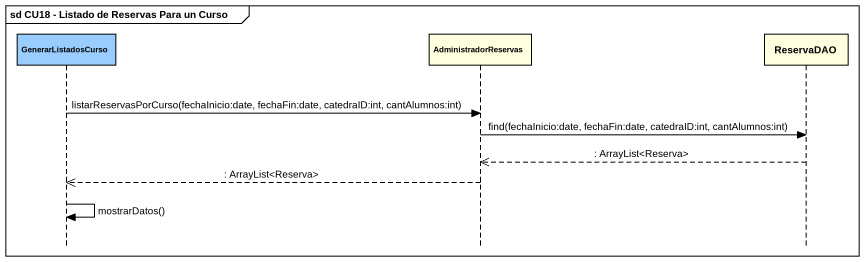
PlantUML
@startuml
mainframe sd CU18 - Listado de Reservas Para un Curso
hide footbox
participant GenerarListadosCurso #99CCFF
participant AdministradorReservas #FFFFE0
participant ReservaDAO #FFFFE0

GenerarListadosCurso -> AdministradorReservas : listarReservasPorCurso(fechaInicio:date, fechaFin:date, catedraID:int, cantAlumnos:int)
AdministradorReservas -> ReservaDAO : find(fechaInicio:date, fechaFin:date, catedraID:int, cantAlumnos:int)
ReservaDAO -->> AdministradorReservas : : ArrayList<Reserva>
AdministradorReservas -->> GenerarListadosCurso : : ArrayList<Reserva>
GenerarListadosCurso -> GenerarListadosCurso : mostrarDatos()
@enduml
